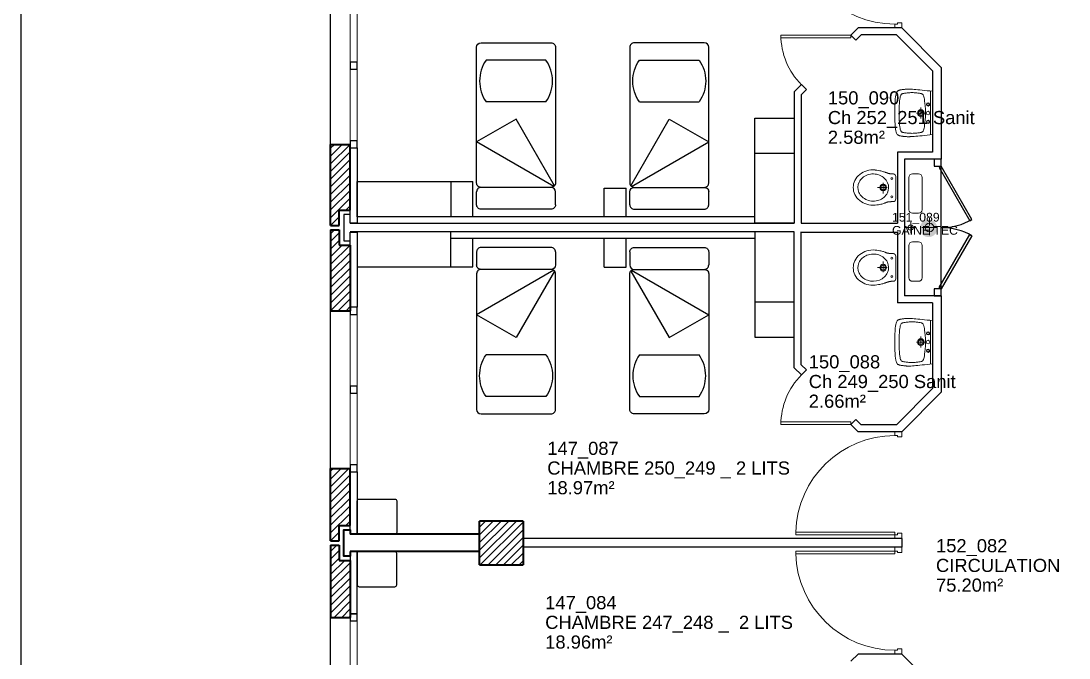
# Model space of a CAD drawing. Header units: millimetres. Extents: x -11 to 211, y -5 to 120.
# Drawn here: x 140.26 to 152.23, y 84.03 to 91.31 of the extents above; entities that cross this region are included whole.
import ezdxf

# ---------------------------------------------------------------- set-up
doc = ezdxf.new("R2010")
doc.units = ezdxf.units.MM
doc.header["$LTSCALE"] = 0.1
doc.header["$MEASUREMENT"] = 0
doc.linetypes.add('CONTINU', pattern=[0])
doc.layers.get('0').update_dxf_attribs({"linetype": 'CONTINUOUS'})
for name, color, linetype in [('150 Chute Eaux Usées -Eaux Vannes', 7, 'CONTINUOUS'), ('400 Lits', 150, 'CONTINUOUS'), ('A-TOIT', 193, 'CONTINUOUS'), ('A_AGENC', 204, 'CONTINUOUS'), ('A_EQMP', 142, 'CONTINUOUS'), ('A_Etiqu_Gaine', 8, 'CONTINUOUS'), ('A_Etiqu_Gaine_ancien', 8, 'CONTINUOUS'), ('A_Etiqu_Gaine_code', 8, 'CONTINUOUS'), ('A_Etiqu_Local', 8, 'CONTINUOUS'), ('A_HACH_STRUC', 7, 'CONTINUOUS'), ('A_MUR_CLOIS', 7, 'CONTINU'), ('A_MURS_ALÈG', 7, 'CONTINU')]:
    doc.layers.add(name, color=color, linetype=linetype)
for name, color, linetype, lineweight in [('A_CHASS', 4, 'CONTINU', 0), ('A_MURS_STRU', 7, 'CONTINU', 40), ('A_PORTE', 8, 'CONTINU', 0), ('A_SANI', 5, 'CONTINU', 0)]:
    doc.layers.add(name, color=color, linetype=linetype, lineweight=lineweight)
doc.styles.add('Attribut', font='arial.ttf')

# ---------------------------------------------------------------- blocks, each defined once
blk = doc.blocks.new('A_Etiqu_Local')
at = {"style": 'Attribut', "flags": 1}
for tag, p in [('CODE_HOPITAL', (-0.446, 1.632)), ('CODE_SITE', (-0.446, 1.407)), ('CODE_BATIMENT', (-0.446, 1.182)), ('CODE_SECTEUR', (-0.446, 0.957)), ('CODE_ETAGE', (-0.446, 0.732)), ('NOM_NORMALISE', (-0.446, -0.843)), ('SECTEUR_ACTIVITE', (-0.446, -1.068)), ('SOUS_SECTEUR_ACTIVITE', (-0.446, -1.293)), ('VOLUME', (-0.446, -1.518)), ('SERVICE', (-0.446, -1.743)), ('CODE_UG', (-0.446, -1.968)), ('CODE_UA', (-0.446, -2.193)), ('CODE_POLE', (-0.446, -2.418)), ('OCCUPANT_EXTERNE', (-0.446, -2.643)), ('DISPONIBILITE', (-0.446, -2.868)), ('ACCES_HANDICAPES', (-0.446, -3.093)), ('NATURE_SOL', (-0.446, -3.318)), ('RISQUE_LABORATOIRE', (-0.446, -3.543)), ('AMIANTE', (-0.446, -3.768))]:
    blk.add_attdef(tag, p, '', height=0.15, dxfattribs=at)
at = {"layer": 'A_Etiqu_Local', "style": 'Attribut'}
for tag, p in [('CODE_PIECE', (-0.446, 0.282)), ('NOM_USAGE', (-0.446, 0.057)), ('SURFACE', (-0.446, -0.168))]:
    blk.add_attdef(tag, p, '', height=0.15, dxfattribs=at)
blk = doc.blocks.new('A_Etiqu_Gaine')
at = {"style": 'Attribut', "flags": 1}
for tag, p in [('CODE_HOPITAL', (-0.432, 0.865)), ('CODE_SITE', (-0.432, 0.715)), ('CODE_BATIMENT', (-0.432, 0.565)), ('CODE_SECTEUR', (-0.432, 0.415)), ('CODE_ETAGE', (-0.432, 0.265)), ('NOM_NORMALISE', (-0.432, -0.335)), ('SECTEUR_ACTIVITE', (-0.432, -0.485)), ('SOUS_SECTEUR_ACTIVITE', (-0.432, -0.635)), ('SURFACE', (-0.432, -0.785)), ('CODE_UG', (-0.432, -0.935)), ('CODE_POLE', (-0.432, -1.085)), ('AMIANTE', (-0.432, -1.235))]:
    blk.add_attdef(tag, p, '', height=0.1, dxfattribs=at)
at = {"layer": 'A_Etiqu_Gaine', "style": 'Attribut'}
blk.add_attdef('NOM_USAGE', (-0.432, -0.185), '', height=0.1, dxfattribs=at)
at = {"layer": 'A_Etiqu_Gaine_ancien', "style": 'Attribut'}
blk.add_attdef('CODE_PIECE_ANCIEN', (-0.432, 0.115), '', height=0.1, dxfattribs=at)
at = {"layer": 'A_Etiqu_Gaine_code', "style": 'Attribut'}
blk.add_attdef('CODE_PIECE', (-0.432, -0.035), '', height=0.1, dxfattribs=at)
blk = doc.blocks.new('BROCA2-G6')
at = {"layer": '400 Lits', "linetype": 'Continuous'}
for p, q in [((2.225049, 36.125378), (2.225049, 35.975384)), ((3.12505, 36.125378), (3.12505, 35.975384)), ((2.243905, 35.914494), (3.12505, 35.405766)), ((2.275048, 35.925381), (3.075051, 35.925381)), ((2.235936, 35.906525), (2.675049, 35.145954)), ((2.675049, 35.145954), (3.12505, 35.405766))]:
    blk.add_line(p, q, dxfattribs=at)
for points in [[(2.225049, 36.125378, -0.414214), (2.275048, 36.175378), (3.075051, 36.175381, -0.414214), (3.125051, 36.125378)], [(2.225049, 35.975384, 0.414213), (2.275048, 35.925384), (3.075051, 35.925381, 0.414214), (3.125051, 35.975384)], [(2.225049, 35.875378, -0.414214), (2.275048, 35.925378), (3.075051, 35.925381, -0.414214), (3.125051, 35.875378)], [(3.12505, 35.875652), (3.12505, 34.325382, -0.414213), (3.075051, 34.275382), (2.275048, 34.275379, -0.414214), (2.225048, 34.325382), (2.225049, 35.875652)]]:
    blk.add_lwpolyline(points, format="xyb", dxfattribs=at)
blk = doc.blocks.new('BROCA2-G128')
at = {"layer": '400 Lits', "linetype": 'Continuous'}
for p, q in [((2.33426, 34.949219), (3.015839, 34.949219)), ((2.33426, 34.472115), (3.015839, 34.472115))]:
    blk.add_line(p, q, dxfattribs=at)
for start, end in [(145.007771, 214.992539), (325.007913, 34.991933)]:
    blk.add_arc((2.675049, 34.710667), 0.415985, start, end, dxfattribs=at)

msp = doc.modelspace()

# ---------------------------------------------------------------- hatches: boundary and pattern name
at = {"layer": '150 Chute Eaux Usées -Eaux Vannes', "linetype": 'Continuous'}
msp.add_hatch(color=8, dxfattribs=at).paths.add_polyline_path([(150.529, 88.938, 1), (150.729, 88.938, 1)])
at = {"layer": 'A_HACH_STRUC'}
h = msp.add_hatch(dxfattribs=at)
h.set_pattern_fill('ANSI31', color=8, scale=0.5, angle=359.76959, style=0)
h.paths.add_polyline_path([(160.05, 113.896), (159.55, 113.896), (159.55, 114.396), (160.05, 114.396)])
h.paths.add_polyline_path([(159.3, 106.696), (159.3, 107.196), (160.05, 107.196), (160.05, 106.696)])
h.paths.add_polyline_path([(167.25, 106.696), (166.75, 106.696), (166.75, 107.196), (167.25, 107.196)])
h.paths.add_polyline_path([(152.85, 77.896), (152.35, 77.896), (152.35, 78.396), (152.85, 78.396)])
h.paths.add_polyline_path([(159.55, 77.896), (159.4, 77.896), (159.4, 78.396), (160.05, 78.396), (160.05, 77.896)], flags=16)
h.paths.add_polyline_path([(174.45, 107.196), (174.45, 106.696), (173.95, 106.696), (173.95, 107.196)])
h.paths.add_polyline_path([(174.45, 99.996), (173.95, 99.996), (173.95, 99.496), (174.45, 99.496)])
h.paths.add_polyline_path([(159.45, 92.396), (159.45, 92.646), (160.2, 92.646), (160.2, 92.396)], flags=17)
h.paths.add_polyline_path([(159.45, 92.396), (159.45, 92.646)], flags=16)
h.paths.add_polyline_path([(159.45, 92.946), (159.45, 92.696)], flags=16)
h.paths.add_polyline_path([(159.45, 92.946), (159.45, 92.696), (160.2, 92.696), (160.2, 92.946)], flags=17)
h.paths.add_polyline_path([(160.05, 85.596), (160.05, 85.096), (159.55, 85.096), (159.55, 85.596)], flags=17)
h.paths.add_polyline_path([(152.85, 85.596), (152.85, 85.096), (152.35, 85.096), (152.35, 85.596)])
h.paths.add_polyline_path([(146, 85.596), (146, 85.096), (145.5, 85.096), (145.5, 85.596)])
h.paths.add_polyline_path([(146, 78.396), (146, 77.896), (145.5, 77.896), (145.5, 78.396)])
edge = h.paths.add_edge_path()
edge.add_line((166.375, 85.397), (166.375, 85.296))
edge.add_line((166.375, 78.197), (166.375, 78.096))
edge.add_line((167.1, 85.222), (167.1, 85.471))
edge.add_line((166.875, 85.096), (166.875, 85.222))
edge.add_line((167.1, 85.222), (166.875, 85.222))
edge.add_line((167.1, 85.471), (166.875, 85.471))
edge.add_line((166.875, 85.596), (166.875, 85.471))
edge.add_line((166.875, 85.096), (166.375, 85.096))
edge.add_line((166.375, 85.096), (166.375, 85.296))
edge.add_line((166.375, 85.397), (166.375, 85.596))
edge.add_line((166.375, 85.596), (166.875, 85.596))
edge.add_line((152.375, 99.622), (152.375, 99.871))
edge.add_line((152.375, 99.622), (152.6, 99.622))
edge.add_line((152.375, 99.871), (152.6, 99.871))
edge.add_line((152.6, 99.996), (152.6, 99.871))
edge.add_line((153.1, 99.796), (153.1, 99.996))
edge.add_line((153.1, 99.996), (152.6, 99.996))
edge.add_line((152.6, 99.496), (152.6, 99.622))
edge.add_line((152.6, 99.496), (153.1, 99.496))
edge.add_line((153.1, 99.496), (153.1, 99.796))
edge.add_line((167.1, 78.022), (167.1, 78.271))
edge.add_line((166.875, 77.896), (166.875, 78.022))
edge.add_line((167.1, 78.022), (166.875, 78.022))
edge.add_line((167.1, 78.271), (166.875, 78.271))
edge.add_line((166.875, 78.396), (166.875, 78.271))
edge.add_line((166.875, 77.896), (166.375, 77.896))
edge.add_line((166.375, 77.896), (166.375, 78.096))
edge.add_line((166.375, 78.197), (166.375, 78.396))
edge.add_line((166.375, 78.396), (166.875, 78.396))
h = msp.add_hatch(dxfattribs=at)
h.set_pattern_fill('ANSI31', color=8, scale=0.5, angle=359.7696, style=0)
h.set_pattern_definition([(44.7696, (143.799855, 88.97134), (-0.044016, 0.0443715), [])])
h.paths.add_polyline_path([(144.025, 89.896), (143.8, 89.896), (143.8, 88.971), (143.9, 88.971), (143.9, 89.146), (144.025, 89.146)])
h = msp.add_hatch(dxfattribs=at)
h.set_pattern_fill('ANSI31', color=8, scale=0.5, angle=359.7696, style=0)
h.set_pattern_definition([(44.7696, (143.799855, 87.996454), (-0.044016, 0.0443715), [])])
h.paths.add_polyline_path([(144.025, 88.746), (143.9, 88.746), (143.9, 88.921), (143.8, 88.921), (143.8, 87.996), (144.025, 87.996), (144.025, 88.036)])
h = msp.add_hatch(dxfattribs=at)
h.set_pattern_fill('ANSI31', color=8, scale=0.5, angle=359.7696, style=0)
h.set_pattern_definition([(44.77, (143.799855, 85.371187), (-0.044016, 0.0443715), [])])
h.paths.add_polyline_path([(144.025, 86.196), (143.8, 86.196), (143.8, 85.371), (143.9, 85.371), (143.9, 85.546), (144.025, 85.546)])
h = msp.add_hatch(dxfattribs=at)
h.set_pattern_fill('ANSI31', color=8, scale=0.5, angle=359.76959, style=0)
h.paths.add_polyline_path([(144.025, 85.146), (143.9, 85.146), (143.9, 85.321), (143.8, 85.321), (143.8, 84.496), (144.025, 84.496)])

# ---------------------------------------------------------------- linework, layer by layer
at = {"layer": 'A-TOIT', "color": 8}
msp.add_lwpolyline([(145.179, 92.649), (145.179, 95.073), (140.264, 95.073), (140.264, 78.353), (143.8, 78.353)], dxfattribs=at)
at = {"layer": 'A_AGENC', "color": 8, "linetype": 'Continuous'}
for p, q in [((150.695, 89.726), (150.695, 89.646)), ((150.775, 88.166), (150.775, 89.726)), ((150.695, 89.646), (150.775, 89.646)), ((150.775, 88.246), (150.695, 88.246)), ((150.695, 88.246), (150.695, 88.166))]:
    msp.add_line(p, q, dxfattribs=at)
for points in [[(150.749, 89.631), (151.099, 89.025), (151.125, 89.04), (150.775, 89.646)], [(150.749, 88.261), (151.099, 88.868), (151.125, 88.853), (150.775, 88.246)]]:
    msp.add_lwpolyline(points, close=True, dxfattribs=at)
for centre, start, end in [((150.775, 89.646), 270, 300), ((150.775, 88.246), 60, 90)]:
    msp.add_arc(centre, 0.7, start, end, dxfattribs=at)
at = {"layer": 'A_CHASS', "color": 8}
for p, q in [((144.025, 90.836), (144.025, 91.656)), ((144.105, 90.836), (144.105, 91.656)), ((144.025, 90.756), (144.025, 89.936)), ((144.105, 89.936), (144.105, 90.756)), ((144.025, 87.956), (144.025, 86.236)), ((144.105, 86.236), (144.105, 87.956)), ((144.025, 83.636), (144.025, 84.456)), ((144.105, 83.636), (144.105, 84.456))]:
    msp.add_line(p, q, dxfattribs=at)
at = {"layer": 'A_EQMP', "color": 8, "linetype": 'Continuous'}
for p, q in [((148.645, 89.797), (149.095, 89.797)), ((145.425, 89.071), (145.425, 89.471)), ((146.925, 89.396), (147.175, 89.396)), ((146.925, 89.071), (146.925, 89.396)), ((147.175, 89.071), (147.175, 89.396)), ((148.645, 88.821), (145.175, 88.821)), ((145.425, 88.497), (145.425, 88.822)), ((146.925, 88.496), (146.925, 88.821)), ((147.175, 88.495), (147.175, 88.82)), ((146.925, 88.496), (147.175, 88.496)), ((148.645, 88.097), (149.095, 88.097))]:
    msp.add_line(p, q, dxfattribs=at)
for points in [[(149.095, 88.997), (148.645, 88.997), (148.645, 90.197), (149.095, 90.197)], [(149.095, 88.897), (148.645, 88.897), (148.645, 87.697), (149.095, 87.697)]]:
    msp.add_lwpolyline(points, close=True, dxfattribs=at)
for points in [[(148.645, 89.071), (144.105, 89.071), (144.105, 89.471), (145.425, 89.471)], [(145.175, 89.471), (145.175, 89.071)], [(145.175, 88.497), (145.175, 88.897), (144.105, 88.897), (144.105, 88.497), (145.425, 88.497)]]:
    msp.add_lwpolyline(points, dxfattribs=at)
for points in [[(144.105, 85.446), (144.105, 85.826, -0.414214), (144.125, 85.846), (144.535, 85.846, -0.414214), (144.555, 85.826), (144.555, 85.466, -0.414214), (144.535, 85.446), (144.105, 85.446)], [(144.105, 85.246), (144.105, 84.866, 0.414214), (144.125, 84.846), (144.535, 84.846, 0.414214), (144.555, 84.866), (144.555, 85.226, 0.414213), (144.535, 85.246), (144.105, 85.246)]]:
    msp.add_lwpolyline(points, format="xyb", dxfattribs=at)
at = {"layer": 'A_MUR_CLOIS', "color": 8, "linetype": 'Continuous'}
for p, q in [((149.825, 91.226), (149.743, 91.144)), ((150.325, 91.226), (149.825, 91.226)), ((150.325, 91.226), (150.775, 90.776)), ((149.743, 91.144), (149.799, 91.088)), ((149.858, 91.146), (149.799, 91.088)), ((150.263, 91.146), (149.858, 91.146)), ((150.263, 91.146), (150.675, 90.735)), ((150.675, 90.735), (150.675, 89.806)), ((150.775, 90.776), (150.775, 89.726)), ((149.177, 90.579), (149.095, 90.496)), ((149.095, 90.496), (149.095, 88.996)), ((149.234, 90.522), (149.175, 90.463)), ((149.177, 90.579), (149.234, 90.522)), ((149.175, 90.463), (149.175, 88.996)), ((150.275, 89.806), (150.275, 88.996)), ((150.675, 89.806), (150.275, 89.806)), ((150.355, 89.726), (150.355, 88.166)), ((150.775, 89.726), (150.355, 89.726)), ((150.775, 89.726), (150.695, 89.726)), ((144.025, 88.997), (149.095, 88.997)), ((149.175, 88.996), (150.275, 88.996)), ((149.095, 88.897), (144.025, 88.897)), ((149.095, 87.346), (149.095, 88.897)), ((149.175, 87.379), (149.175, 88.897)), ((149.175, 88.896), (150.275, 88.896)), ((150.275, 88.896), (150.275, 88.086)), ((150.775, 88.166), (150.355, 88.166)), ((150.695, 88.166), (150.775, 88.166)), ((150.775, 88.166), (150.775, 87.066)), ((150.675, 88.086), (150.275, 88.086)), ((150.675, 88.086), (150.675, 87.108)), ((149.234, 87.321), (149.175, 87.379)), ((149.177, 87.264), (149.095, 87.346)), ((149.177, 87.264), (149.234, 87.321)), ((150.263, 86.696), (150.675, 87.108)), ((150.325, 86.616), (150.775, 87.066)), ((149.743, 86.698), (149.799, 86.755)), ((149.825, 86.616), (149.743, 86.698)), ((149.858, 86.696), (149.799, 86.755)), ((150.263, 86.696), (149.858, 86.696)), ((150.325, 86.616), (149.825, 86.616)), ((150.325, 85.396), (146, 85.396)), ((150.325, 85.397), (150.325, 85.296)), ((150.325, 85.296), (146, 85.296)), ((149.825, 84.077), (149.743, 83.994)), ((150.325, 84.077), (149.825, 84.077)), ((150.325, 84.077), (150.775, 83.627))]:
    msp.add_line(p, q, dxfattribs=at)
for points in [[(144.025, 90.756), (144.105, 90.756), (144.105, 90.836), (144.025, 90.836)], [(144.025, 89.856), (144.105, 89.856), (144.105, 89.936), (144.025, 89.936)], [(144.025, 87.956), (144.105, 87.956), (144.105, 88.036), (144.025, 88.036)], [(144.025, 87.056), (144.105, 87.056), (144.105, 87.136), (144.025, 87.136)], [(144.025, 86.156), (144.105, 86.156), (144.105, 86.236), (144.025, 86.236)], [(144.025, 84.456), (144.105, 84.456), (144.105, 84.536), (144.025, 84.536)]]:
    msp.add_lwpolyline(points, close=True, dxfattribs=at)
at = {"layer": 'A_MUR_CLOIS', "color": 8}
for points in [[(144.025, 89.857), (144.105, 89.857), (144.105, 88.997), (144.025, 88.997)], [(144.025, 88.036), (144.025, 88.896), (144.105, 88.896), (144.105, 88.036)], [(144.025, 85.446), (144.025, 86.156), (144.105, 86.156), (144.105, 85.446)], [(144.025, 84.536), (144.105, 84.536), (144.105, 85.246), (144.025, 85.246)]]:
    msp.add_lwpolyline(points, close=True, dxfattribs=at)
at = {"layer": 'A_MUR_CLOIS', "color": 8, "linetype": 'Continuous'}
msp.add_lwpolyline([(144.025, 88.997), (144.025, 89.096), (143.95, 89.096), (143.95, 88.796), (144.025, 88.796), (144.025, 88.896)], dxfattribs=at)
at = {"layer": 'A_MURS_ALÈG', "color": 8, "ltscale": 200}
for p, q in [((143.8, 89.896), (143.8, 91.696)), ((143.8, 86.196), (143.8, 87.996)), ((143.8, 82.696), (143.8, 84.496))]:
    msp.add_line(p, q, dxfattribs=at)
at = {"layer": 'A_MURS_STRU', "color": 8, "linetype": 'Continuous'}
for p, q in [((143.8, 89.896), (144.025, 89.896)), ((143.8, 88.971), (143.8, 89.896)), ((144.025, 89.146), (144.025, 89.896)), ((143.9, 89.146), (144.025, 89.146)), ((143.9, 88.971), (143.9, 89.146)), ((143.8, 88.971), (143.9, 88.971)), ((143.8, 88.921), (143.8, 87.996)), ((143.8, 88.921), (143.9, 88.921)), ((143.9, 88.921), (143.9, 88.746)), ((143.9, 88.746), (144.025, 88.746)), ((144.025, 88.746), (144.025, 87.996)), ((143.8, 87.996), (144.025, 87.996)), ((143.8, 86.196), (144.025, 86.196)), ((143.8, 85.371), (143.8, 86.196)), ((144.025, 85.546), (144.025, 86.196)), ((145.5, 85.096), (145.5, 85.596)), ((146, 85.596), (146, 85.096)), ((143.9, 85.546), (144.025, 85.546)), ((143.9, 85.371), (143.9, 85.546)), ((143.8, 85.371), (143.9, 85.371)), ((145.5, 85.446), (144.025, 85.446)), ((143.8, 85.321), (143.8, 84.496)), ((143.8, 85.321), (143.9, 85.321)), ((143.9, 85.321), (143.9, 85.146)), ((145.5, 85.246), (144.025, 85.246)), ((143.9, 85.146), (144.025, 85.146)), ((144.025, 85.146), (144.025, 84.496)), ((143.8, 84.496), (144.025, 84.496))]:
    msp.add_line(p, q, dxfattribs=at)
for points in [[(146, 85.596), (145.5, 85.596)], [(144.025, 85.246), (144.025, 85.196), (143.95, 85.196), (143.95, 85.496), (144.025, 85.496), (144.025, 85.446)], [(145.5, 85.096), (146, 85.096)]]:
    msp.add_lwpolyline(points, dxfattribs=at)
at = {"layer": 'A_PORTE', "color": 8, "linetype": 'Continuous'}
for p, q in [((150.245, 91.27), (150.273, 91.27)), ((150.245, 91.226), (150.245, 91.27)), ((150.325, 91.226), (150.245, 91.226)), ((150.273, 91.286), (150.325, 91.286)), ((150.273, 91.27), (150.273, 91.286)), ((150.325, 91.226), (150.325, 91.286)), ((150.325, 86.616), (150.245, 86.616)), ((150.245, 86.616), (150.245, 86.572)), ((150.245, 86.572), (150.273, 86.572)), ((150.273, 86.572), (150.273, 86.556)), ((150.273, 86.556), (150.325, 86.556)), ((150.325, 86.616), (150.325, 86.556)), ((150.245, 85.47), (149.113, 85.47)), ((149.113, 85.47), (149.113, 85.44)), ((150.245, 85.397), (150.245, 85.47)), ((150.273, 85.44), (149.113, 85.44)), ((150.325, 85.397), (150.245, 85.397)), ((150.273, 85.456), (150.325, 85.456)), ((150.273, 85.44), (150.273, 85.456)), ((150.325, 85.397), (150.325, 85.456)), ((150.273, 85.252), (149.113, 85.252)), ((149.113, 85.222), (149.113, 85.252)), ((150.245, 85.222), (149.113, 85.222)), ((150.325, 85.296), (150.245, 85.296)), ((150.245, 85.222), (150.245, 85.296)), ((150.273, 85.252), (150.273, 85.236)), ((150.273, 85.236), (150.325, 85.236)), ((150.325, 85.296), (150.325, 85.236)), ((150.245, 84.12), (150.273, 84.12)), ((150.245, 84.077), (150.245, 84.12)), ((150.325, 84.077), (150.245, 84.077)), ((150.273, 84.136), (150.325, 84.136)), ((150.273, 84.12), (150.273, 84.136)), ((150.325, 84.077), (150.325, 84.136))]:
    msp.add_line(p, q, dxfattribs=at)
for points in [[(149.743, 91.114), (148.943, 91.114), (148.943, 91.144), (149.743, 91.144)], [(149.743, 86.728), (148.943, 86.728), (148.943, 86.698), (149.743, 86.698)]]:
    msp.add_lwpolyline(points, close=True, dxfattribs=at)
for centre, radius, start, end in [((150.245, 92.402), 1.132, 181.5186, 270), ((149.743, 91.144), 0.8, 180, 225), ((149.743, 86.698), 0.8, 135, 180), ((150.245, 85.44), 1.132, 90, 178.4814), ((150.245, 85.252), 1.132, 181.5186, 270)]:
    msp.add_arc(centre, radius, start, end, dxfattribs=at)
at = {"layer": 'A_SANI', "color": 8, "linetype": 'Continuous'}
for p, q in [((150.416, 90.487), (150.427, 90.488)), ((150.427, 90.488), (150.438, 90.488)), ((150.453, 90.488), (150.442, 90.488)), ((150.464, 90.487), (150.453, 90.488)), ((150.65, 90.503), (150.65, 90.008)), ((150.675, 90.503), (150.675, 90.008)), ((150.297, 90.366), (150.298, 90.391)), ((150.298, 90.391), (150.3, 90.412)), ((150.3, 90.412), (150.303, 90.429)), ((150.303, 90.429), (150.305, 90.441)), ((150.305, 90.441), (150.308, 90.451)), ((150.308, 90.451), (150.312, 90.458)), ((150.312, 90.458), (150.315, 90.464)), ((150.315, 90.464), (150.317, 90.466)), ((150.317, 90.466), (150.318, 90.468)), ((150.318, 90.468), (150.32, 90.47)), ((150.32, 90.47), (150.322, 90.471)), ((150.322, 90.471), (150.324, 90.472)), ((150.324, 90.472), (150.327, 90.473)), ((150.327, 90.473), (150.329, 90.474)), ((150.329, 90.474), (150.332, 90.475)), ((150.332, 90.475), (150.335, 90.476)), ((150.335, 90.476), (150.338, 90.477)), ((150.338, 90.477), (150.345, 90.479)), ((150.345, 90.479), (150.354, 90.48)), ((150.354, 90.48), (150.363, 90.482)), ((150.363, 90.482), (150.373, 90.483)), ((150.373, 90.483), (150.383, 90.484)), ((150.383, 90.484), (150.394, 90.485)), ((150.394, 90.485), (150.405, 90.486)), ((150.405, 90.486), (150.416, 90.487)), ((150.475, 90.486), (150.464, 90.487)), ((150.487, 90.485), (150.475, 90.486)), ((150.497, 90.484), (150.487, 90.485)), ((150.508, 90.483), (150.497, 90.484)), ((150.518, 90.482), (150.508, 90.483)), ((150.527, 90.48), (150.518, 90.482)), ((150.535, 90.479), (150.527, 90.48)), ((150.543, 90.477), (150.535, 90.479)), ((150.546, 90.476), (150.543, 90.477)), ((150.549, 90.475), (150.546, 90.476)), ((150.552, 90.474), (150.549, 90.475)), ((150.554, 90.473), (150.552, 90.474)), ((150.556, 90.472), (150.554, 90.473)), ((150.558, 90.471), (150.556, 90.472)), ((150.56, 90.47), (150.558, 90.471)), ((150.562, 90.468), (150.56, 90.47)), ((150.564, 90.466), (150.562, 90.468)), ((150.566, 90.464), (150.564, 90.466)), ((150.569, 90.458), (150.566, 90.464)), ((150.572, 90.451), (150.569, 90.458)), ((150.575, 90.441), (150.572, 90.451)), ((150.578, 90.429), (150.575, 90.441)), ((150.581, 90.412), (150.578, 90.429)), ((150.584, 90.391), (150.581, 90.412)), ((150.587, 90.366), (150.584, 90.391)), ((150.294, 90.298), (150.295, 90.335)), ((150.294, 90.254), (150.294, 90.298)), ((150.294, 90.257), (150.294, 90.213)), ((150.295, 90.335), (150.297, 90.366)), ((150.592, 90.254), (150.49, 90.254)), ((150.541, 90.317), (150.541, 90.191)), ((150.59, 90.335), (150.587, 90.366)), ((150.593, 90.298), (150.59, 90.335)), ((150.596, 90.254), (150.593, 90.298)), ((150.596, 90.257), (150.593, 90.213)), ((150.294, 90.213), (150.295, 90.176)), ((150.295, 90.176), (150.297, 90.145)), ((150.297, 90.145), (150.298, 90.119)), ((150.587, 90.145), (150.584, 90.119)), ((150.59, 90.176), (150.587, 90.145)), ((150.593, 90.213), (150.59, 90.176)), ((150.298, 90.119), (150.3, 90.098)), ((150.3, 90.098), (150.303, 90.082)), ((150.303, 90.082), (150.305, 90.069)), ((150.305, 90.069), (150.308, 90.059)), ((150.308, 90.059), (150.312, 90.052)), ((150.312, 90.052), (150.315, 90.047)), ((150.315, 90.047), (150.317, 90.045)), ((150.317, 90.045), (150.318, 90.043)), ((150.318, 90.043), (150.32, 90.041)), ((150.32, 90.041), (150.322, 90.039)), ((150.322, 90.039), (150.324, 90.038)), ((150.324, 90.038), (150.327, 90.037)), ((150.327, 90.037), (150.329, 90.036)), ((150.329, 90.036), (150.332, 90.035)), ((150.332, 90.035), (150.335, 90.034)), ((150.335, 90.034), (150.338, 90.034)), ((150.338, 90.034), (150.345, 90.032)), ((150.345, 90.032), (150.354, 90.03)), ((150.354, 90.03), (150.363, 90.029)), ((150.363, 90.029), (150.373, 90.027)), ((150.373, 90.027), (150.383, 90.026)), ((150.383, 90.026), (150.395, 90.025)), ((150.395, 90.025), (150.406, 90.024)), ((150.406, 90.024), (150.417, 90.023)), ((150.417, 90.023), (150.429, 90.023)), ((150.429, 90.023), (150.44, 90.022)), ((150.452, 90.023), (150.44, 90.022)), ((150.463, 90.023), (150.452, 90.023)), ((150.475, 90.024), (150.463, 90.023)), ((150.486, 90.025), (150.475, 90.024)), ((150.497, 90.026), (150.486, 90.025)), ((150.508, 90.027), (150.497, 90.026)), ((150.518, 90.029), (150.508, 90.027)), ((150.527, 90.03), (150.518, 90.029)), ((150.535, 90.032), (150.527, 90.03)), ((150.543, 90.034), (150.535, 90.032)), ((150.546, 90.034), (150.543, 90.034)), ((150.549, 90.035), (150.546, 90.034)), ((150.552, 90.036), (150.549, 90.035)), ((150.554, 90.037), (150.552, 90.036)), ((150.556, 90.038), (150.554, 90.037)), ((150.558, 90.039), (150.556, 90.038)), ((150.56, 90.041), (150.558, 90.039)), ((150.562, 90.043), (150.56, 90.041)), ((150.564, 90.045), (150.562, 90.043)), ((150.566, 90.047), (150.564, 90.045)), ((150.569, 90.052), (150.566, 90.047)), ((150.572, 90.059), (150.569, 90.052)), ((150.575, 90.069), (150.572, 90.059)), ((150.578, 90.082), (150.575, 90.069)), ((150.581, 90.098), (150.578, 90.082)), ((150.584, 90.119), (150.581, 90.098)), ((150.223, 89.56), (150.227, 89.56)), ((150.515, 89.56), (150.445, 89.56)), ((150.11, 89.336), (150.11, 89.458)), ((150.255, 89.53), (150.255, 89.273)), ((150.405, 89.52), (150.405, 89.15)), ((150.555, 89.15), (150.555, 89.52)), ((150.158, 89.404), (150.046, 89.404)), ((150.223, 89.243), (150.227, 89.243)), ((150.445, 89.11), (150.515, 89.11)), ((150.639, 88.972), (150.639, 89.059)), ((150.486, 88.947), (150.363, 88.947)), ((150.425, 89.008), (150.425, 88.885)), ((150.727, 88.947), (150.551, 88.947)), ((150.639, 88.947), (150.639, 88.859)), ((150.405, 88.373), (150.405, 88.743)), ((150.445, 88.783), (150.515, 88.783)), ((150.555, 88.743), (150.555, 88.373)), ((150.223, 88.65), (150.227, 88.65)), ((150.255, 88.363), (150.255, 88.62)), ((150.158, 88.489), (150.046, 88.489)), ((150.11, 88.558), (150.11, 88.436)), ((150.223, 88.333), (150.227, 88.333)), ((150.515, 88.333), (150.445, 88.333)), ((150.322, 87.854), (150.324, 87.855)), ((150.324, 87.855), (150.327, 87.856)), ((150.327, 87.856), (150.329, 87.857)), ((150.329, 87.857), (150.332, 87.858)), ((150.332, 87.858), (150.335, 87.859)), ((150.335, 87.859), (150.338, 87.86)), ((150.338, 87.86), (150.345, 87.861)), ((150.345, 87.861), (150.354, 87.863)), ((150.354, 87.863), (150.363, 87.864)), ((150.363, 87.864), (150.373, 87.866)), ((150.373, 87.866), (150.383, 87.867)), ((150.383, 87.867), (150.395, 87.868)), ((150.395, 87.868), (150.406, 87.869)), ((150.406, 87.869), (150.417, 87.87)), ((150.417, 87.87), (150.429, 87.871)), ((150.429, 87.871), (150.44, 87.871)), ((150.452, 87.871), (150.44, 87.871)), ((150.463, 87.87), (150.452, 87.871)), ((150.475, 87.869), (150.463, 87.87)), ((150.486, 87.868), (150.475, 87.869)), ((150.497, 87.867), (150.486, 87.868)), ((150.508, 87.866), (150.497, 87.867)), ((150.518, 87.864), (150.508, 87.866)), ((150.527, 87.863), (150.518, 87.864)), ((150.535, 87.861), (150.527, 87.863)), ((150.543, 87.86), (150.535, 87.861)), ((150.546, 87.859), (150.543, 87.86)), ((150.549, 87.858), (150.546, 87.859)), ((150.552, 87.857), (150.549, 87.858)), ((150.554, 87.856), (150.552, 87.857)), ((150.556, 87.855), (150.554, 87.856)), ((150.558, 87.854), (150.556, 87.855)), ((150.65, 87.39), (150.65, 87.885)), ((150.675, 87.39), (150.675, 87.885)), ((150.295, 87.717), (150.297, 87.749)), ((150.297, 87.749), (150.298, 87.774)), ((150.298, 87.774), (150.3, 87.795)), ((150.3, 87.795), (150.303, 87.811)), ((150.303, 87.811), (150.305, 87.824)), ((150.305, 87.824), (150.308, 87.834)), ((150.308, 87.834), (150.312, 87.841)), ((150.312, 87.841), (150.315, 87.846)), ((150.315, 87.846), (150.317, 87.849)), ((150.317, 87.849), (150.318, 87.851)), ((150.318, 87.851), (150.32, 87.852)), ((150.32, 87.852), (150.322, 87.854)), ((150.56, 87.852), (150.558, 87.854)), ((150.562, 87.851), (150.56, 87.852)), ((150.564, 87.849), (150.562, 87.851)), ((150.566, 87.846), (150.564, 87.849)), ((150.569, 87.841), (150.566, 87.846)), ((150.572, 87.834), (150.569, 87.841)), ((150.575, 87.824), (150.572, 87.834)), ((150.578, 87.811), (150.575, 87.824)), ((150.581, 87.795), (150.578, 87.811)), ((150.584, 87.774), (150.581, 87.795)), ((150.587, 87.749), (150.584, 87.774)), ((150.59, 87.717), (150.587, 87.749)), ((150.294, 87.68), (150.295, 87.717)), ((150.294, 87.636), (150.294, 87.68)), ((150.294, 87.64), (150.294, 87.596)), ((150.592, 87.639), (150.49, 87.639)), ((150.541, 87.703), (150.541, 87.576)), ((150.593, 87.68), (150.59, 87.717)), ((150.596, 87.636), (150.593, 87.68)), ((150.596, 87.64), (150.593, 87.596)), ((150.294, 87.596), (150.295, 87.558)), ((150.295, 87.558), (150.297, 87.527)), ((150.297, 87.527), (150.298, 87.502)), ((150.298, 87.502), (150.3, 87.481)), ((150.584, 87.502), (150.581, 87.481)), ((150.587, 87.527), (150.584, 87.502)), ((150.59, 87.558), (150.587, 87.527)), ((150.593, 87.596), (150.59, 87.558)), ((150.3, 87.481), (150.303, 87.465)), ((150.303, 87.465), (150.305, 87.452)), ((150.305, 87.452), (150.308, 87.442)), ((150.308, 87.442), (150.312, 87.435)), ((150.312, 87.435), (150.315, 87.429)), ((150.315, 87.429), (150.317, 87.427)), ((150.317, 87.427), (150.318, 87.425)), ((150.318, 87.425), (150.32, 87.424)), ((150.32, 87.424), (150.322, 87.422)), ((150.322, 87.422), (150.324, 87.421)), ((150.324, 87.421), (150.327, 87.42)), ((150.327, 87.42), (150.329, 87.419)), ((150.329, 87.419), (150.332, 87.418)), ((150.332, 87.418), (150.335, 87.417)), ((150.335, 87.417), (150.338, 87.416)), ((150.338, 87.416), (150.345, 87.415)), ((150.345, 87.415), (150.354, 87.413)), ((150.354, 87.413), (150.363, 87.412)), ((150.363, 87.412), (150.373, 87.41)), ((150.373, 87.41), (150.383, 87.409)), ((150.383, 87.409), (150.394, 87.408)), ((150.394, 87.408), (150.405, 87.407)), ((150.405, 87.407), (150.416, 87.406)), ((150.416, 87.406), (150.427, 87.405)), ((150.427, 87.405), (150.438, 87.405)), ((150.453, 87.405), (150.442, 87.405)), ((150.464, 87.406), (150.453, 87.405)), ((150.475, 87.407), (150.464, 87.406)), ((150.487, 87.408), (150.475, 87.407)), ((150.497, 87.409), (150.487, 87.408)), ((150.508, 87.41), (150.497, 87.409)), ((150.518, 87.412), (150.508, 87.41)), ((150.527, 87.413), (150.518, 87.412)), ((150.535, 87.415), (150.527, 87.413)), ((150.543, 87.416), (150.535, 87.415)), ((150.546, 87.417), (150.543, 87.416)), ((150.549, 87.418), (150.546, 87.417)), ((150.552, 87.419), (150.549, 87.418)), ((150.554, 87.42), (150.552, 87.419)), ((150.556, 87.421), (150.554, 87.42)), ((150.558, 87.422), (150.556, 87.421)), ((150.56, 87.424), (150.558, 87.422)), ((150.562, 87.425), (150.56, 87.424)), ((150.564, 87.427), (150.562, 87.425)), ((150.566, 87.429), (150.564, 87.427)), ((150.569, 87.435), (150.566, 87.429)), ((150.572, 87.442), (150.569, 87.435)), ((150.575, 87.452), (150.572, 87.442)), ((150.578, 87.465), (150.575, 87.452)), ((150.581, 87.481), (150.578, 87.465))]:
    msp.add_line(p, q, dxfattribs=at)
for points in [[(150.243, 90.254), (150.244, 90.305), (150.245, 90.349), (150.247, 90.385), (150.249, 90.415), (150.252, 90.44), (150.255, 90.459), (150.258, 90.474), (150.262, 90.485), (150.266, 90.494), (150.271, 90.501), (150.271, 90.501), (150.273, 90.503), (150.276, 90.506), (150.279, 90.508), (150.281, 90.51), (150.284, 90.512), (150.288, 90.513), (150.292, 90.514), (150.296, 90.516), (150.3, 90.517), (150.305, 90.518), (150.305, 90.518), (150.31, 90.519), (150.316, 90.52), (150.322, 90.521), (150.328, 90.522), (150.335, 90.523), (150.341, 90.523), (150.348, 90.524), (150.354, 90.525), (150.361, 90.526), (150.367, 90.526), (150.367, 90.526), (150.373, 90.527), (150.378, 90.527), (150.384, 90.527), (150.39, 90.527), (150.395, 90.528), (150.401, 90.528), (150.407, 90.527), (150.414, 90.527), (150.42, 90.527), (150.428, 90.527), (150.428, 90.527), (150.444, 90.526), (150.463, 90.524), (150.483, 90.522), (150.506, 90.52), (150.53, 90.518), (150.557, 90.515), (150.584, 90.512), (150.613, 90.51), (150.644, 90.507), (150.675, 90.503)], [(150.243, 90.258), (150.244, 90.206), (150.245, 90.163), (150.247, 90.126), (150.249, 90.096), (150.252, 90.072), (150.255, 90.053), (150.258, 90.038), (150.262, 90.026), (150.266, 90.017), (150.271, 90.011), (150.271, 90.011), (150.273, 90.008), (150.276, 90.006), (150.279, 90.004), (150.281, 90.002), (150.284, 90), (150.288, 89.998), (150.292, 89.997), (150.296, 89.996), (150.3, 89.995), (150.305, 89.994), (150.305, 89.994), (150.31, 89.993), (150.316, 89.992), (150.322, 89.991), (150.328, 89.99), (150.335, 89.989), (150.341, 89.988), (150.348, 89.987), (150.354, 89.987), (150.361, 89.986), (150.367, 89.985), (150.367, 89.985), (150.373, 89.985), (150.378, 89.985), (150.384, 89.984), (150.39, 89.984), (150.395, 89.984), (150.401, 89.984), (150.407, 89.984), (150.414, 89.984), (150.42, 89.985), (150.428, 89.985), (150.428, 89.985), (150.444, 89.986), (150.463, 89.987), (150.483, 89.989), (150.506, 89.991), (150.53, 89.994), (150.557, 89.996), (150.584, 89.999), (150.613, 90.002), (150.644, 90.005), (150.675, 90.008)], [(150.019, 89.604), (150.039, 89.601), (150.056, 89.598), (150.071, 89.595), (150.084, 89.593), (150.096, 89.59), (150.106, 89.587), (150.115, 89.585), (150.122, 89.582), (150.129, 89.58), (150.135, 89.578), (150.135, 89.578), (150.137, 89.577), (150.14, 89.576), (150.142, 89.575), (150.144, 89.575), (150.147, 89.574), (150.149, 89.573), (150.151, 89.572), (150.153, 89.571), (150.155, 89.571), (150.157, 89.57), (150.157, 89.57), (150.159, 89.569), (150.161, 89.568), (150.163, 89.568), (150.166, 89.567), (150.168, 89.566), (150.17, 89.566), (150.173, 89.565), (150.175, 89.565), (150.177, 89.564), (150.179, 89.563), (150.179, 89.563), (150.184, 89.563), (150.188, 89.562), (150.192, 89.561), (150.197, 89.561), (150.201, 89.561), (150.205, 89.56), (150.21, 89.56), (150.214, 89.56), (150.219, 89.56), (150.223, 89.56)], [(150.019, 89.204), (150.039, 89.205), (150.056, 89.208), (150.071, 89.21), (150.084, 89.213), (150.096, 89.215), (150.106, 89.218), (150.115, 89.221), (150.122, 89.224), (150.129, 89.227), (150.135, 89.229), (150.135, 89.229), (150.137, 89.23), (150.14, 89.231), (150.142, 89.232), (150.144, 89.233), (150.147, 89.234), (150.149, 89.235), (150.151, 89.235), (150.153, 89.236), (150.155, 89.237), (150.157, 89.237), (150.157, 89.237), (150.159, 89.238), (150.161, 89.238), (150.163, 89.239), (150.166, 89.239), (150.168, 89.24), (150.17, 89.24), (150.173, 89.24), (150.175, 89.241), (150.177, 89.241), (150.179, 89.241), (150.179, 89.241), (150.184, 89.242), (150.188, 89.242), (150.192, 89.242), (150.197, 89.242), (150.201, 89.243), (150.205, 89.243), (150.21, 89.243), (150.214, 89.243), (150.219, 89.243), (150.223, 89.243)], [(150.019, 88.689), (150.039, 88.688), (150.056, 88.686), (150.071, 88.683), (150.084, 88.681), (150.096, 88.678), (150.106, 88.675), (150.115, 88.672), (150.122, 88.669), (150.129, 88.666), (150.135, 88.664), (150.135, 88.664), (150.137, 88.663), (150.14, 88.662), (150.142, 88.661), (150.144, 88.66), (150.147, 88.659), (150.149, 88.658), (150.151, 88.658), (150.153, 88.657), (150.155, 88.656), (150.157, 88.656), (150.157, 88.656), (150.159, 88.655), (150.161, 88.655), (150.163, 88.654), (150.166, 88.654), (150.168, 88.654), (150.17, 88.653), (150.173, 88.653), (150.175, 88.653), (150.177, 88.652), (150.179, 88.652), (150.179, 88.652), (150.184, 88.652), (150.188, 88.651), (150.192, 88.651), (150.197, 88.651), (150.201, 88.651), (150.205, 88.65), (150.21, 88.65), (150.214, 88.65), (150.219, 88.65), (150.223, 88.65)], [(150.019, 88.289), (150.039, 88.292), (150.056, 88.295), (150.071, 88.298), (150.084, 88.301), (150.096, 88.303), (150.106, 88.306), (150.115, 88.308), (150.122, 88.311), (150.129, 88.313), (150.135, 88.315), (150.135, 88.315), (150.137, 88.316), (150.14, 88.317), (150.142, 88.318), (150.144, 88.319), (150.147, 88.319), (150.149, 88.32), (150.151, 88.321), (150.153, 88.322), (150.155, 88.322), (150.157, 88.323), (150.157, 88.323), (150.159, 88.324), (150.161, 88.325), (150.163, 88.325), (150.166, 88.326), (150.168, 88.327), (150.17, 88.327), (150.173, 88.328), (150.175, 88.329), (150.177, 88.329), (150.179, 88.33), (150.179, 88.33), (150.184, 88.331), (150.188, 88.331), (150.192, 88.332), (150.197, 88.332), (150.201, 88.333), (150.205, 88.333), (150.21, 88.333), (150.214, 88.333), (150.219, 88.333), (150.223, 88.333)], [(150.243, 87.635), (150.244, 87.687), (150.245, 87.73), (150.247, 87.767), (150.249, 87.797), (150.252, 87.821), (150.255, 87.84), (150.258, 87.855), (150.262, 87.867), (150.266, 87.876), (150.271, 87.882), (150.271, 87.882), (150.273, 87.885), (150.276, 87.888), (150.279, 87.89), (150.281, 87.892), (150.284, 87.893), (150.288, 87.895), (150.292, 87.896), (150.296, 87.897), (150.3, 87.898), (150.305, 87.899), (150.305, 87.899), (150.31, 87.901), (150.316, 87.902), (150.322, 87.902), (150.328, 87.903), (150.335, 87.904), (150.341, 87.905), (150.348, 87.906), (150.354, 87.907), (150.361, 87.907), (150.367, 87.908), (150.367, 87.908), (150.373, 87.908), (150.378, 87.909), (150.384, 87.909), (150.39, 87.909), (150.395, 87.909), (150.401, 87.909), (150.407, 87.909), (150.414, 87.909), (150.42, 87.909), (150.428, 87.908), (150.428, 87.908), (150.444, 87.907), (150.463, 87.906), (150.483, 87.904), (150.506, 87.902), (150.53, 87.899), (150.557, 87.897), (150.584, 87.894), (150.613, 87.891), (150.644, 87.888), (150.675, 87.885)], [(150.243, 87.639), (150.244, 87.588), (150.245, 87.544), (150.247, 87.508), (150.249, 87.478), (150.252, 87.454), (150.255, 87.434), (150.258, 87.419), (150.262, 87.408), (150.266, 87.399), (150.271, 87.392), (150.271, 87.392), (150.273, 87.39), (150.276, 87.387), (150.279, 87.385), (150.281, 87.383), (150.284, 87.382), (150.288, 87.38), (150.292, 87.379), (150.296, 87.377), (150.3, 87.376), (150.305, 87.375), (150.305, 87.375), (150.31, 87.374), (150.316, 87.373), (150.322, 87.372), (150.328, 87.371), (150.335, 87.371), (150.341, 87.37), (150.348, 87.369), (150.354, 87.368), (150.361, 87.368), (150.367, 87.367), (150.367, 87.367), (150.373, 87.367), (150.378, 87.366), (150.384, 87.366), (150.39, 87.366), (150.395, 87.366), (150.401, 87.366), (150.407, 87.366), (150.414, 87.366), (150.42, 87.366), (150.428, 87.366), (150.428, 87.366), (150.444, 87.368), (150.463, 87.369), (150.483, 87.371), (150.506, 87.373), (150.53, 87.375), (150.557, 87.378), (150.584, 87.381), (150.613, 87.384), (150.644, 87.387), (150.675, 87.39)]]:
    msp.add_lwpolyline(points, dxfattribs=at)
for points in [[(150.019, 89.605, 0.092772), (149.924, 89.595, 0.098236), (149.843, 89.554, 0.108258), (149.788, 89.485, 0.11669), (149.769, 89.405, 0.116228), (149.788, 89.325, 0.107322), (149.843, 89.255, 0.097518), (149.924, 89.213, 0.092603), (150.019, 89.203, 0.094447)], [(149.833, 89.349, 0.102556), (149.871, 89.297, 0.093461), (149.926, 89.262, 0.177082), (150.063, 89.259, 0.093461), (150.119, 89.292, 0.102556), (150.159, 89.342, 0.222834), (150.161, 89.459, 0.102556), (150.124, 89.511, 0.093461), (150.068, 89.546, 0.177232), (149.932, 89.549, 0.093461), (149.875, 89.516, 0.102556), (149.836, 89.466, 0.222723), (149.833, 89.349)], [(150.019, 88.69, 0.092603), (149.924, 88.68, 0.097518), (149.843, 88.638, 0.107322), (149.788, 88.568, 0.116228), (149.769, 88.488, 0.11669), (149.788, 88.408, 0.108258), (149.843, 88.339, 0.098236), (149.924, 88.298, 0.092772), (150.019, 88.288, 0.094013)], [(149.836, 88.427, 0.102556), (149.875, 88.377, 0.093461), (149.932, 88.345, 0.177237), (150.068, 88.347, 0.093461), (150.124, 88.382, 0.102556), (150.161, 88.434, 0.222732), (150.159, 88.551, 0.102556), (150.119, 88.602, 0.093461), (150.063, 88.634, 0.177132), (149.926, 88.631, 0.093461), (149.871, 88.596, 0.102556), (149.833, 88.544, 0.222888), (149.836, 88.427)]]:
    msp.add_lwpolyline(points, format="xyb", dxfattribs=at)
for centre, radius in [((150.623, 90.353), 0.0189), ((150.541, 90.254), 0.0387), ((150.541, 90.254), 0.0274), ((150.623, 90.254), 0.0204), ((150.623, 90.353), 0.0144), ((150.623, 90.154), 0.0189), ((150.623, 90.154), 0.0144), ((150.11, 89.404), 0.0383), ((150.11, 89.404), 0.0276), ((150.209, 89.506), 0.0105), ((150.209, 89.297), 0.0105), ((150.425, 88.947), 0.03), ((150.639, 88.947), 0.05), ((150.209, 88.597), 0.0105), ((150.11, 88.489), 0.0383), ((150.11, 88.489), 0.0276), ((150.209, 88.387), 0.0105), ((150.623, 87.739), 0.0189), ((150.623, 87.739), 0.0144), ((150.541, 87.639), 0.0387), ((150.541, 87.639), 0.0274), ((150.623, 87.639), 0.0204), ((150.623, 87.54), 0.0189), ((150.623, 87.54), 0.0144)]:
    msp.add_circle(centre, radius, dxfattribs=at)
for centre, radius, start, end in [((150.225, 89.53), 0.03, 360, 87.8165), ((150.445, 89.52), 0.04, 90.0007, 180.0008), ((150.515, 89.52), 0.04, 360, 90), ((150.225, 89.273), 0.03, 272.1835, 360), ((150.445, 89.15), 0.04, 180, 270), ((150.515, 89.15), 0.04, 270.0008, 0.0007), ((150.445, 88.743), 0.04, 90, 180), ((150.515, 88.743), 0.04, 359.9992, 89.9993), ((150.225, 88.62), 0.03, 360, 87.8165), ((150.225, 88.363), 0.03, 272.1835, 360), ((150.445, 88.373), 0.04, 179.9992, 269.9993), ((150.515, 88.373), 0.04, 270.0001, 359.9999)]:
    msp.add_arc(centre, radius, start, end, dxfattribs=at)

# ---------------------------------------------------------------- block references
at = {"layer": 'A_EQMP', "color": 8, "rotation": 180}
for name in ['BROCA2-G6', 'BROCA2-G128']:
    msp.add_blockref(name, (148.593, 125.331), dxfattribs=at)
at = {"layer": 'A_EQMP', "color": 8, "xscale": -1, "rotation": 180}
for name in ['BROCA2-G6', 'BROCA2-G128']:
    msp.add_blockref(name, (144.993, 125.331), dxfattribs=at)
at = {"layer": 'A_EQMP', "color": 8, "xscale": -1}
for name in ['BROCA2-G6', 'BROCA2-G128']:
    msp.add_blockref(name, (148.593, 52.544), dxfattribs=at)
at = {"layer": 'A_EQMP', "color": 8}
for name in ['BROCA2-G6', 'BROCA2-G128']:
    msp.add_blockref(name, (144.993, 52.544), dxfattribs=at)
at = {"layer": 'A_Etiqu_Gaine', "color": 8}
msp.add_blockref('A_Etiqu_Gaine', (150.644, 89.05), dxfattribs=at).add_auto_attribs({'CODE_PIECE': '151_089', 'NOM_USAGE': 'GAINE TEC'})
at = {"layer": 'A_Etiqu_Local', "color": 8}
ref = msp.add_blockref('A_Etiqu_Local', (149.925, 90.071), dxfattribs=at)
ref.add_attrib('CODE_PIECE', '150_090', (149.479, 90.353), dxfattribs={"height": 0.15, "style": 'Attribut'})
ref.add_attrib('NOM_USAGE', 'Ch 252_251 Sanit', (149.479, 90.128), dxfattribs={"height": 0.15, "style": 'Attribut'})
ref.add_attrib('SURFACE', '2.58m²', (149.479, 89.903), dxfattribs={"height": 0.15, "style": 'Attribut'})
ref = msp.add_blockref('A_Etiqu_Local', (149.707, 87.057), dxfattribs=at)
ref.add_attrib('CODE_PIECE', '150_088', (149.261, 87.339), dxfattribs={"height": 0.15, "style": 'Attribut'})
ref.add_attrib('NOM_USAGE', 'Ch 249_250 Sanit', (149.261, 87.114), dxfattribs={"height": 0.15, "style": 'Attribut'})
ref.add_attrib('SURFACE', '2.66m²', (149.261, 86.889), dxfattribs={"height": 0.15, "style": 'Attribut'})
ref = msp.add_blockref('A_Etiqu_Local', (146.721, 86.069), dxfattribs=at)
ref.add_attrib('CODE_PIECE', '147_087', (146.275, 86.351), dxfattribs={"height": 0.15, "style": 'Attribut'})
ref.add_attrib('NOM_USAGE', 'CHAMBRE 250_249 _ 2 LITS', (146.275, 86.126), dxfattribs={"height": 0.15, "style": 'Attribut'})
ref.add_attrib('SURFACE', '18.97m²', (146.275, 85.901), dxfattribs={"height": 0.15, "style": 'Attribut'})
ref = msp.add_blockref('A_Etiqu_Local', (151.16, 84.957), dxfattribs=at)
ref.add_attrib('CODE_PIECE', '152_082', (150.714, 85.239), dxfattribs={"height": 0.15, "style": 'Attribut'})
ref.add_attrib('NOM_USAGE', 'CIRCULATION', (150.714, 85.014), dxfattribs={"height": 0.15, "style": 'Attribut'})
ref.add_attrib('SURFACE', '75.20m²', (150.714, 84.789), dxfattribs={"height": 0.15, "style": 'Attribut'})
ref = msp.add_blockref('A_Etiqu_Local', (146.697, 84.307), dxfattribs=at)
ref.add_attrib('CODE_PIECE', '147_084', (146.251, 84.589), dxfattribs={"height": 0.15, "style": 'Attribut'})
ref.add_attrib('NOM_USAGE', 'CHAMBRE 247_248 _  2 LITS', (146.251, 84.364), dxfattribs={"height": 0.15, "style": 'Attribut'})
ref.add_attrib('SURFACE', '18.96m²', (146.251, 84.139), dxfattribs={"height": 0.15, "style": 'Attribut'})

doc.saveas('drawing.dxf')
